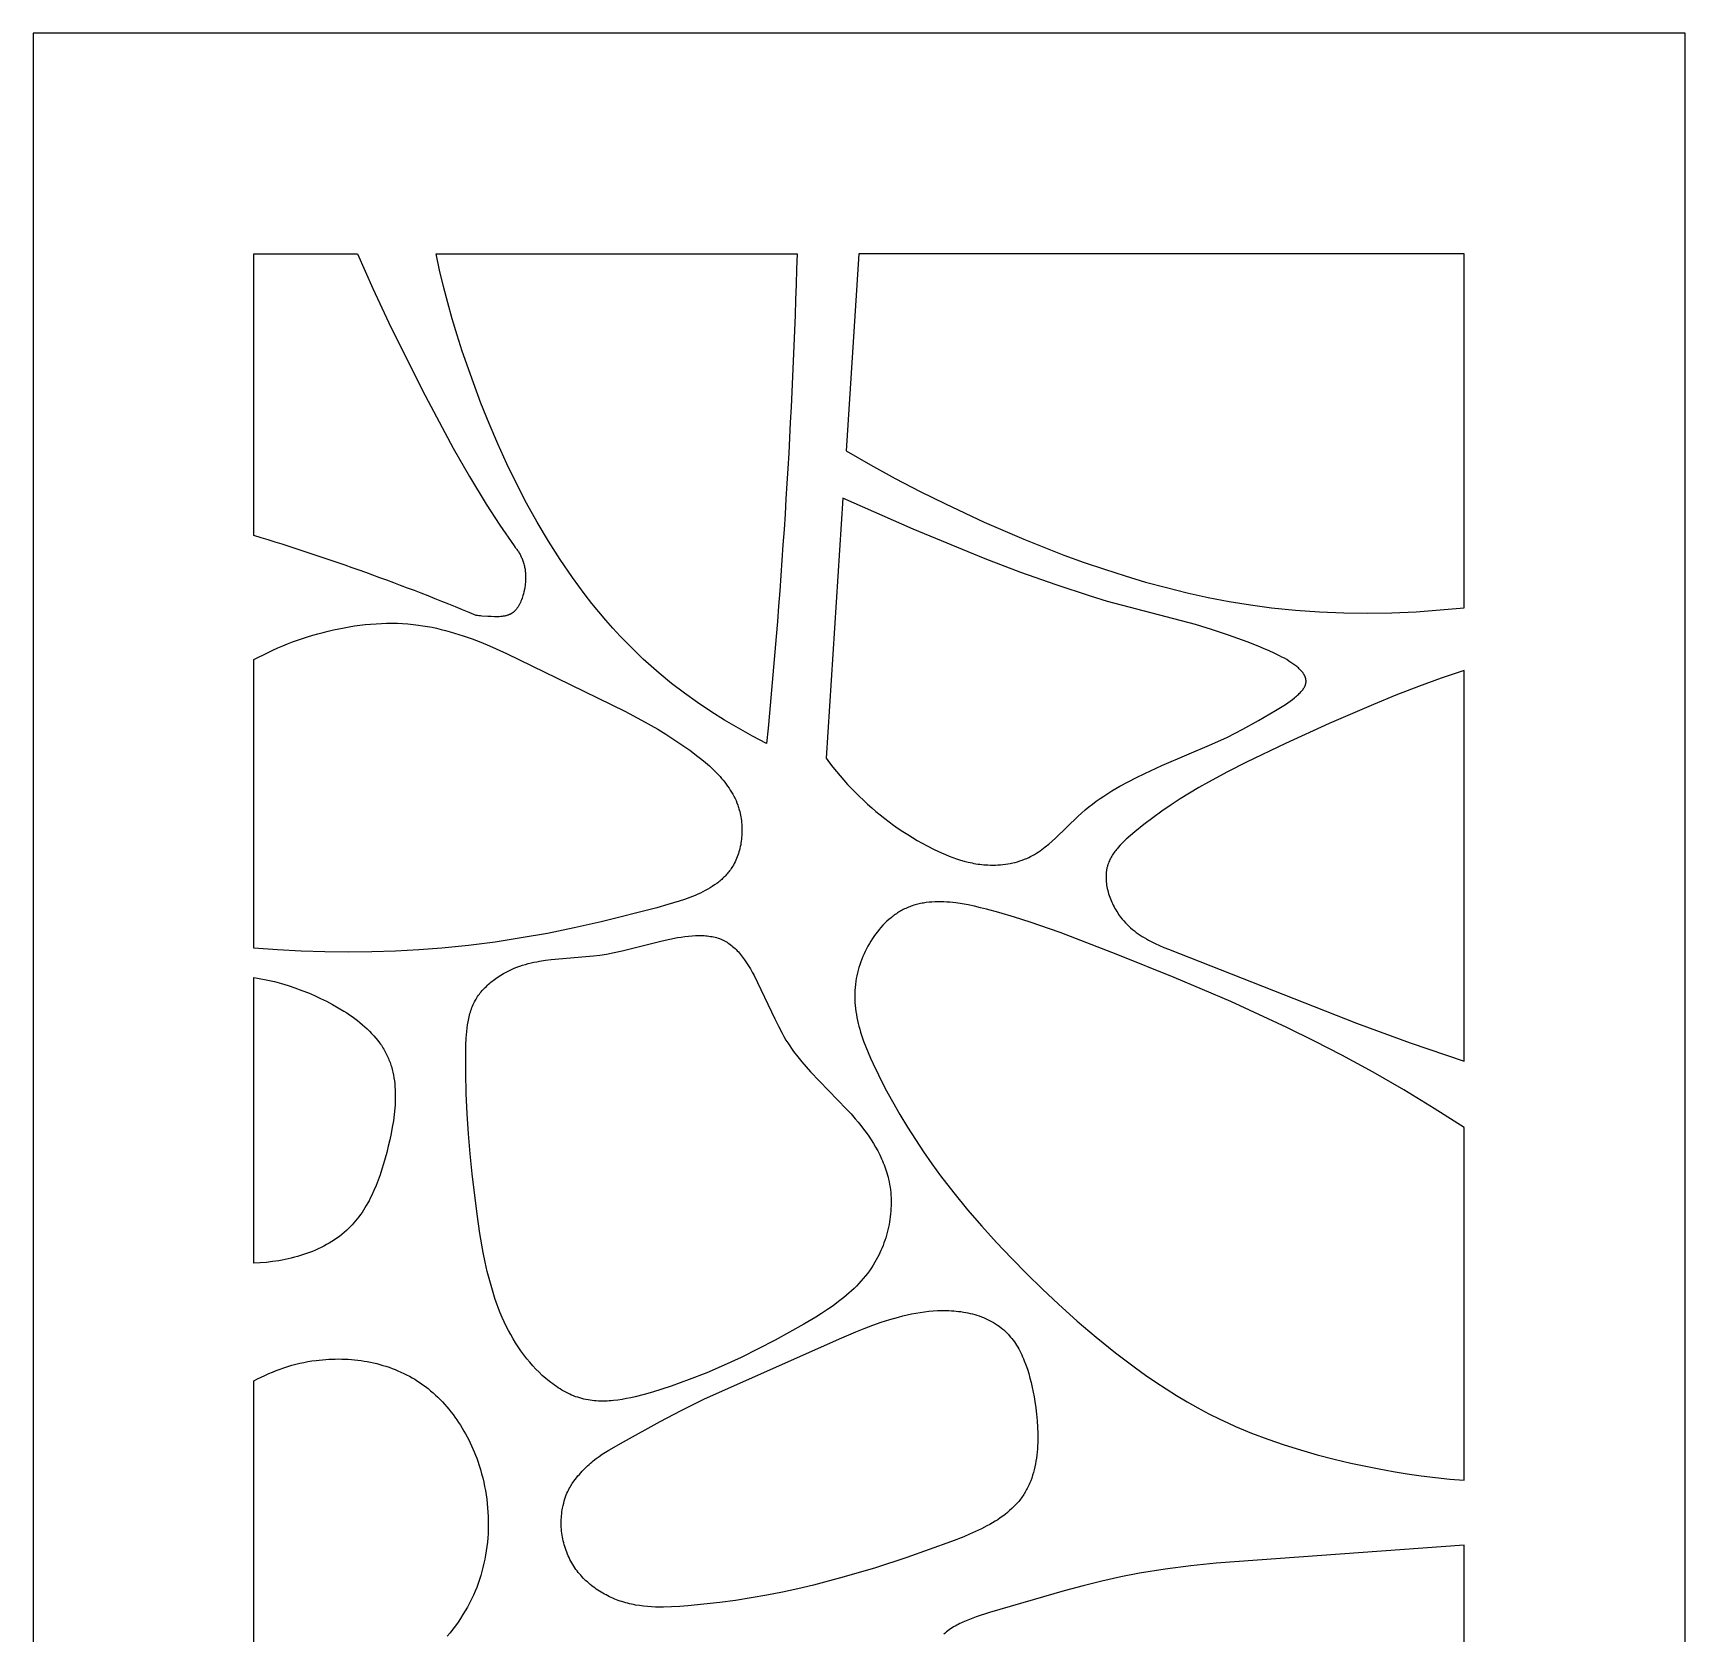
# Model space of a CAD drawing. Extents: x 56 to 206, y 54 to 339.
# Drawn here: x 56.4 to 205.9, y 193.8 to 338.8 of the extents above; entities that cross this region are included whole.
import ezdxf

# ---------------------------------------------------------------- set-up
doc = ezdxf.new("R2010")
doc.units = 0
doc.layers.get('0').update_dxf_attribs({"color": 1, "linetype": 'CONTINUOUS'})

msp = doc.modelspace()

# ---------------------------------------------------------------- linework, layer by layer
for points in [[(56.36, 53.66), (205.91, 53.66), (205.91, 338.84), (56.36, 338.84)], [(129.96, 300.99), (132.16, 299.72), (134.4, 298.51), (136.66, 297.33), (138.95, 296.2), (142.47, 294.55), (146.05, 293), (149.68, 291.56), (151.52, 290.9), (153.36, 290.27), (155.22, 289.67), (157.08, 289.12), (158.96, 288.61), (160.84, 288.15), (162.74, 287.73), (164.64, 287.37), (166.56, 287.05), (168.48, 286.79), (170.65, 286.57), (172.82, 286.41), (175.01, 286.33), (177.19, 286.3), (179.38, 286.34), (181.56, 286.43), (183.74, 286.59), (185.91, 286.79), (185.91, 318.84), (131.13, 318.84)], [(128.15, 273.16), (128.46, 272.75), (128.77, 272.35), (129.1, 271.95), (129.42, 271.56), (129.76, 271.17), (130.1, 270.79), (130.45, 270.42), (130.81, 270.06), (131.17, 269.7), (131.54, 269.35), (131.91, 269.01), (132.29, 268.67), (132.67, 268.34), (133.06, 268.02), (133.46, 267.7), (133.86, 267.4), (134.27, 267.1), (134.69, 266.8), (135.11, 266.52), (135.54, 266.24), (135.97, 265.97), (136.41, 265.71), (136.85, 265.46), (137.3, 265.22), (137.95, 264.89), (138.28, 264.73), (138.61, 264.58), (138.95, 264.44), (139.29, 264.3), (139.63, 264.17), (139.97, 264.05), (140.31, 263.94), (140.66, 263.84), (141.01, 263.75), (141.37, 263.68), (141.54, 263.64), (141.72, 263.61), (141.9, 263.58), (142.08, 263.56), (142.26, 263.54), (142.44, 263.52), (142.62, 263.51), (142.8, 263.5), (143.03, 263.49), (143.26, 263.49), (143.48, 263.49), (143.71, 263.5), (143.93, 263.51), (144.16, 263.53), (144.38, 263.56), (144.61, 263.6), (144.83, 263.63), (145.05, 263.68), (145.27, 263.73), (145.48, 263.79), (145.7, 263.86), (145.91, 263.93), (146.11, 264.01), (146.21, 264.05), (146.32, 264.09), (146.5, 264.17), (146.67, 264.26), (146.85, 264.36), (147.02, 264.45), (147.19, 264.56), (147.35, 264.66), (147.52, 264.77), (147.68, 264.89), (147.84, 265.01), (148, 265.13), (148.31, 265.38), (148.61, 265.65), (148.91, 265.92), (150.98, 267.92), (151.28, 268.2), (151.61, 268.48), (151.94, 268.75), (152.27, 269.01), (152.61, 269.26), (152.96, 269.5), (153.31, 269.74), (153.66, 269.97), (154.02, 270.2), (154.75, 270.63), (155.49, 271.03), (156.24, 271.42), (157.01, 271.79), (158.54, 272.49), (163.08, 274.43), (164.48, 275.08), (165.87, 275.78), (167.31, 276.57), (168.84, 277.48), (169.29, 277.75), (169.73, 278.04), (169.95, 278.19), (170.16, 278.33), (170.37, 278.48), (170.56, 278.63), (170.65, 278.71), (170.74, 278.79), (170.83, 278.86), (170.91, 278.94), (170.99, 279.02), (171.07, 279.09), (171.14, 279.17), (171.21, 279.25), (171.24, 279.29), (171.27, 279.32), (171.3, 279.36), (171.33, 279.4), (171.35, 279.44), (171.38, 279.48), (171.4, 279.52), (171.43, 279.56), (171.45, 279.59), (171.47, 279.63), (171.49, 279.67), (171.51, 279.71), (171.52, 279.75), (171.54, 279.79), (171.54, 279.8), (171.55, 279.82), (171.56, 279.84), (171.56, 279.86), (171.57, 279.9), (171.58, 279.93), (171.58, 279.95), (171.58, 279.97), (171.59, 279.98), (171.59, 280), (171.59, 280.02), (171.59, 280.03), (171.6, 280.05), (171.6, 280.07), (171.6, 280.09), (171.6, 280.1), (171.6, 280.12), (171.6, 280.14), (171.6, 280.17), (171.6, 280.21), (171.59, 280.24), (171.59, 280.27), (171.58, 280.31), (171.58, 280.34), (171.57, 280.38), (171.56, 280.41), (171.55, 280.44), (171.54, 280.48), (171.53, 280.51), (171.51, 280.55), (171.5, 280.58), (171.48, 280.61), (171.47, 280.65), (171.45, 280.68), (171.43, 280.71), (171.41, 280.75), (171.39, 280.78), (171.37, 280.81), (171.35, 280.85), (171.33, 280.88), (171.3, 280.91), (171.28, 280.95), (171.25, 280.98), (171.22, 281.01), (171.17, 281.08), (171.11, 281.14), (171.04, 281.21), (170.98, 281.27), (170.91, 281.34), (170.83, 281.4), (170.76, 281.46), (170.68, 281.53), (170.6, 281.59), (170.42, 281.72), (170.24, 281.84), (170.05, 281.96), (169.85, 282.09), (169.64, 282.21), (169.42, 282.32), (169.2, 282.44), (168.73, 282.67), (168.25, 282.89), (167.76, 283.11), (167.26, 283.31), (166.26, 283.71), (164.59, 284.31), (163.04, 284.83), (161.59, 285.27), (153.63, 287.37), (152.1, 287.83), (148.98, 288.85), (145.78, 289.99), (142.54, 291.23), (136.03, 293.91), (129.68, 296.71)], [(76.36, 282.09), (76.78, 282.32), (77.21, 282.54), (77.64, 282.75), (78.08, 282.95), (78.51, 283.15), (78.96, 283.34), (79.4, 283.52), (79.85, 283.69), (80.3, 283.86), (80.76, 284.01), (81.22, 284.16), (81.68, 284.31), (82.15, 284.44), (82.61, 284.56), (83.08, 284.68), (83.56, 284.79), (84.03, 284.89), (84.51, 284.98), (84.99, 285.07), (85.47, 285.14), (85.95, 285.21), (86.44, 285.26), (86.92, 285.31), (87.41, 285.34), (87.89, 285.37), (88.37, 285.38), (88.86, 285.38), (89.34, 285.38), (89.82, 285.36), (90.3, 285.32), (90.78, 285.28), (91.25, 285.22), (91.66, 285.16), (92.08, 285.09), (92.49, 285.02), (92.89, 284.93), (93.3, 284.83), (93.7, 284.73), (94.11, 284.62), (94.51, 284.5), (95.31, 284.24), (96.1, 283.96), (96.89, 283.66), (97.67, 283.34), (99.22, 282.64), (103.82, 280.4), (109.93, 277.42), (111.43, 276.62), (112.91, 275.78), (113.65, 275.33), (114.37, 274.87), (115.1, 274.38), (115.81, 273.88), (116.54, 273.33), (116.9, 273.05), (117.25, 272.76), (117.59, 272.46), (117.92, 272.15), (118.08, 271.99), (118.24, 271.83), (118.4, 271.67), (118.55, 271.51), (118.69, 271.34), (118.84, 271.17), (118.98, 271), (119.11, 270.82), (119.24, 270.64), (119.37, 270.46), (119.48, 270.28), (119.6, 270.09), (119.71, 269.9), (119.81, 269.71), (119.91, 269.52), (120, 269.32), (120.08, 269.11), (120.16, 268.91), (120.19, 268.8), (120.23, 268.7), (120.26, 268.59), (120.29, 268.49), (120.33, 268.33), (120.37, 268.17), (120.41, 268), (120.44, 267.84), (120.46, 267.68), (120.49, 267.51), (120.5, 267.34), (120.52, 267.17), (120.53, 267.01), (120.53, 266.84), (120.54, 266.67), (120.54, 266.5), (120.53, 266.33), (120.52, 266.16), (120.51, 265.99), (120.49, 265.83), (120.47, 265.66), (120.44, 265.49), (120.42, 265.33), (120.38, 265.16), (120.35, 265), (120.31, 264.84), (120.26, 264.68), (120.21, 264.52), (120.16, 264.37), (120.1, 264.22), (120.04, 264.07), (119.98, 263.92), (119.91, 263.77), (119.84, 263.63), (119.76, 263.49), (119.68, 263.36), (119.62, 263.26), (119.56, 263.16), (119.49, 263.06), (119.42, 262.96), (119.35, 262.87), (119.27, 262.78), (119.2, 262.69), (119.12, 262.6), (119.04, 262.52), (118.96, 262.43), (118.88, 262.35), (118.79, 262.27), (118.71, 262.19), (118.62, 262.11), (118.53, 262.04), (118.44, 261.96), (118.34, 261.89), (118.25, 261.82), (118.05, 261.68), (117.85, 261.54), (117.65, 261.41), (117.44, 261.29), (117.22, 261.17), (117, 261.06), (116.77, 260.95), (116.54, 260.84), (116.31, 260.74), (115.83, 260.55), (115.35, 260.37), (114.85, 260.21), (113.84, 259.9), (112.82, 259.62), (107.79, 258.34), (105.35, 257.79), (102.94, 257.3), (100.56, 256.88), (98.18, 256.51), (95.79, 256.21), (93.38, 255.97), (91.29, 255.81), (89.17, 255.69), (87.04, 255.63), (84.91, 255.6), (82.76, 255.63), (80.62, 255.69), (78.49, 255.81), (76.36, 255.97)], [(185.91, 281.11), (183.84, 280.4), (181.78, 279.65), (179.74, 278.86), (177.71, 278.04), (173.7, 276.3), (169.74, 274.49), (166.21, 272.81), (164.48, 271.93), (162.76, 271), (161.9, 270.51), (161.06, 270.01), (160.22, 269.48), (159.38, 268.93), (158.55, 268.36), (157.73, 267.77), (156.91, 267.15), (156.11, 266.5), (155.71, 266.16), (155.32, 265.82), (155.13, 265.64), (154.95, 265.46), (154.77, 265.28), (154.6, 265.09), (154.52, 264.99), (154.44, 264.9), (154.37, 264.8), (154.29, 264.7), (154.22, 264.61), (154.15, 264.51), (154.09, 264.4), (154.02, 264.3), (153.96, 264.2), (153.91, 264.09), (153.85, 263.99), (153.8, 263.88), (153.76, 263.77), (153.71, 263.66), (153.67, 263.55), (153.65, 263.49), (153.64, 263.44), (153.62, 263.37), (153.6, 263.3), (153.58, 263.22), (153.57, 263.15), (153.55, 263.08), (153.54, 263.01), (153.53, 262.94), (153.52, 262.86), (153.51, 262.79), (153.51, 262.72), (153.5, 262.64), (153.5, 262.57), (153.5, 262.49), (153.5, 262.42), (153.5, 262.27), (153.5, 262.11), (153.52, 261.96), (153.53, 261.81), (153.55, 261.65), (153.58, 261.5), (153.61, 261.35), (153.65, 261.19), (153.69, 261.04), (153.73, 260.89), (153.78, 260.74), (153.83, 260.58), (153.89, 260.43), (153.95, 260.29), (154.01, 260.14), (154.08, 259.99), (154.15, 259.85), (154.22, 259.7), (154.3, 259.56), (154.38, 259.42), (154.46, 259.29), (154.55, 259.15), (154.63, 259.02), (154.73, 258.89), (154.82, 258.77), (154.96, 258.59), (155.1, 258.42), (155.25, 258.26), (155.4, 258.1), (155.56, 257.95), (155.72, 257.8), (155.89, 257.66), (156.06, 257.52), (156.23, 257.39), (156.41, 257.26), (156.59, 257.14), (156.77, 257.02), (156.96, 256.91), (157.15, 256.8), (157.34, 256.69), (157.53, 256.59), (157.93, 256.39), (158.33, 256.2), (158.74, 256.03), (159.15, 255.86), (176.18, 249.16), (181.02, 247.4), (185.91, 245.72)], [(185.91, 239.73), (183.2, 241.45), (180.45, 243.12), (177.67, 244.73), (174.84, 246.27), (172.36, 247.55), (169.86, 248.78), (164.78, 251.12), (159.67, 253.31), (154.57, 255.37), (149.33, 257.38), (146.62, 258.32), (145.22, 258.76), (143.78, 259.18), (142.69, 259.49), (142.13, 259.62), (141.58, 259.75), (141.02, 259.87), (140.46, 259.97), (139.91, 260.05), (139.63, 260.08), (139.36, 260.11), (139.09, 260.13), (138.81, 260.15), (138.54, 260.15), (138.27, 260.15), (138.01, 260.15), (137.74, 260.13), (137.48, 260.11), (137.22, 260.08), (136.96, 260.04), (136.84, 260.02), (136.71, 260), (136.58, 259.97), (136.46, 259.94), (136.33, 259.91), (136.21, 259.87), (136.09, 259.84), (135.96, 259.8), (135.84, 259.76), (135.72, 259.71), (135.6, 259.66), (135.48, 259.61), (135.37, 259.56), (135.25, 259.51), (135.14, 259.45), (135.04, 259.4), (134.93, 259.34), (134.83, 259.28), (134.72, 259.22), (134.62, 259.15), (134.52, 259.08), (134.42, 259.01), (134.32, 258.94), (134.22, 258.87), (134.12, 258.79), (134.03, 258.72), (133.84, 258.56), (133.65, 258.39), (133.47, 258.21), (133.3, 258.03), (133.12, 257.84), (132.96, 257.65), (132.8, 257.45), (132.64, 257.24), (132.49, 257.03), (132.34, 256.82), (132.2, 256.6), (132.07, 256.37), (131.94, 256.14), (131.81, 255.91), (131.7, 255.67), (131.59, 255.44), (131.48, 255.2), (131.38, 254.95), (131.29, 254.71), (131.21, 254.46), (131.13, 254.21), (131.06, 253.96), (131, 253.71), (130.94, 253.46), (130.89, 253.21), (130.85, 252.96), (130.81, 252.68), (130.78, 252.41), (130.77, 252.13), (130.76, 251.85), (130.75, 251.58), (130.76, 251.31), (130.77, 251.03), (130.79, 250.76), (130.82, 250.49), (130.86, 250.22), (130.9, 249.95), (130.95, 249.68), (131.01, 249.41), (131.07, 249.14), (131.13, 248.88), (131.21, 248.61), (131.28, 248.35), (131.37, 248.08), (131.54, 247.55), (131.74, 247.03), (131.95, 246.51), (132.17, 246), (132.4, 245.49), (132.89, 244.48), (133.51, 243.26), (134.16, 242.07), (134.83, 240.9), (135.52, 239.75), (136.24, 238.63), (136.98, 237.52), (137.74, 236.43), (138.52, 235.35), (139.72, 233.8), (140.96, 232.27), (142.25, 230.78), (143.57, 229.31), (144.93, 227.87), (146.33, 226.45), (147.75, 225.07), (149.2, 223.71), (150.89, 222.19), (152.6, 220.72), (154.36, 219.3), (156.15, 217.94), (157.07, 217.29), (157.99, 216.65), (158.93, 216.04), (159.88, 215.44), (160.84, 214.87), (161.82, 214.32), (162.8, 213.79), (163.8, 213.3), (164.51, 212.96), (165.22, 212.64), (166.66, 212.04), (168.13, 211.49), (169.61, 210.98), (171.11, 210.51), (172.62, 210.08), (174.14, 209.68), (175.67, 209.32), (178.21, 208.79), (179.48, 208.56), (180.76, 208.36), (182.04, 208.17), (183.33, 208.01), (184.62, 207.88), (185.91, 207.77)], [(118.89, 256.66), (118.95, 256.63), (119.01, 256.59), (119.07, 256.56), (119.13, 256.53), (119.19, 256.49), (119.25, 256.45), (119.36, 256.38), (119.47, 256.3), (119.58, 256.21), (119.69, 256.12), (119.8, 256.03), (119.91, 255.93), (120.01, 255.83), (120.11, 255.72), (120.21, 255.62), (120.31, 255.5), (120.41, 255.39), (120.5, 255.27), (120.6, 255.15), (120.69, 255.03), (120.78, 254.9), (120.96, 254.63), (121.13, 254.36), (121.3, 254.08), (121.47, 253.79), (121.63, 253.49), (121.95, 252.86), (123.5, 249.55), (123.83, 248.9), (124.17, 248.26), (124.34, 247.95), (124.52, 247.64), (124.69, 247.38), (124.86, 247.11), (125.03, 246.86), (125.21, 246.61), (125.58, 246.12), (125.95, 245.65), (126.34, 245.2), (126.74, 244.76), (127.55, 243.9), (130.01, 241.39), (130.41, 240.95), (130.8, 240.5), (131.06, 240.2), (131.3, 239.9), (131.54, 239.58), (131.78, 239.27), (132.01, 238.94), (132.23, 238.61), (132.44, 238.28), (132.64, 237.94), (132.83, 237.59), (133.01, 237.24), (133.18, 236.89), (133.26, 236.71), (133.33, 236.53), (133.41, 236.34), (133.48, 236.16), (133.54, 235.97), (133.6, 235.79), (133.66, 235.6), (133.71, 235.41), (133.76, 235.22), (133.81, 235.03), (133.86, 234.79), (133.9, 234.56), (133.94, 234.32), (133.97, 234.08), (134, 233.84), (134.02, 233.6), (134.03, 233.35), (134.04, 233.11), (134.04, 232.87), (134.03, 232.62), (134.02, 232.38), (134.01, 232.13), (133.99, 231.89), (133.96, 231.64), (133.93, 231.4), (133.89, 231.16), (133.85, 230.92), (133.8, 230.68), (133.74, 230.44), (133.68, 230.2), (133.62, 229.96), (133.55, 229.73), (133.47, 229.49), (133.39, 229.26), (133.31, 229.04), (133.22, 228.81), (133.12, 228.59), (133.02, 228.37), (132.92, 228.15), (132.81, 227.93), (132.69, 227.72), (132.57, 227.51), (132.42, 227.25), (132.25, 227), (132.07, 226.75), (131.89, 226.5), (131.71, 226.27), (131.51, 226.03), (131.31, 225.8), (131.11, 225.58), (130.9, 225.36), (130.68, 225.15), (130.46, 224.94), (130.23, 224.73), (130, 224.53), (129.77, 224.33), (129.28, 223.95), (128.78, 223.58), (128.27, 223.22), (127.75, 222.88), (127.22, 222.55), (126.15, 221.9), (123.53, 220.45), (122, 219.66), (120.47, 218.9), (118.92, 218.18), (117.36, 217.51), (115.76, 216.88), (114.13, 216.29), (113.29, 216.02), (112.45, 215.76), (111.67, 215.54), (110.88, 215.33), (110.49, 215.24), (110.09, 215.16), (109.7, 215.09), (109.3, 215.03), (108.91, 214.98), (108.71, 214.96), (108.52, 214.95), (108.32, 214.94), (108.13, 214.93), (107.93, 214.93), (107.74, 214.93), (107.55, 214.94), (107.35, 214.95), (107.16, 214.96), (106.97, 214.98), (106.78, 215.01), (106.6, 215.04), (106.41, 215.07), (106.22, 215.12), (106.03, 215.16), (105.85, 215.22), (105.67, 215.28), (105.48, 215.34), (105.3, 215.41), (105.12, 215.49), (104.94, 215.57), (104.76, 215.65), (104.59, 215.74), (104.41, 215.83), (104.24, 215.93), (104.07, 216.04), (103.9, 216.14), (103.74, 216.25), (103.57, 216.37), (103.41, 216.49), (103.24, 216.61), (103.08, 216.73), (102.93, 216.86), (102.77, 216.99), (102.46, 217.27), (102.17, 217.55), (101.88, 217.84), (101.6, 218.14), (101.33, 218.45), (101.07, 218.77), (100.8, 219.12), (100.53, 219.48), (100.28, 219.84), (100.05, 220.21), (99.82, 220.58), (99.6, 220.96), (99.39, 221.34), (99.2, 221.73), (99.01, 222.13), (98.83, 222.52), (98.66, 222.92), (98.5, 223.33), (98.35, 223.74), (98.2, 224.15), (98.07, 224.56), (97.94, 224.98), (97.7, 225.82), (97.48, 226.67), (97.29, 227.53), (97.12, 228.39), (96.82, 230.13), (96.56, 231.86), (96.1, 235.51), (95.92, 237.33), (95.77, 239.15), (95.65, 240.97), (95.58, 242.81), (95.54, 244.68), (95.54, 246.57), (95.55, 247.18), (95.58, 247.8), (95.6, 248.1), (95.62, 248.41), (95.65, 248.71), (95.69, 249.01), (95.74, 249.3), (95.77, 249.45), (95.8, 249.6), (95.83, 249.74), (95.87, 249.88), (95.9, 250.03), (95.95, 250.17), (95.99, 250.31), (96.04, 250.44), (96.09, 250.58), (96.14, 250.71), (96.2, 250.85), (96.26, 250.98), (96.33, 251.11), (96.4, 251.24), (96.47, 251.35), (96.54, 251.46), (96.61, 251.58), (96.69, 251.69), (96.77, 251.79), (96.85, 251.9), (96.93, 252.01), (97.02, 252.11), (97.11, 252.21), (97.2, 252.31), (97.3, 252.41), (97.4, 252.5), (97.49, 252.6), (97.6, 252.69), (97.7, 252.78), (97.81, 252.87), (97.91, 252.96), (98.02, 253.04), (98.13, 253.13), (98.24, 253.21), (98.47, 253.37), (98.71, 253.51), (98.94, 253.66), (99.18, 253.79), (99.43, 253.91), (99.67, 254.03), (99.92, 254.14), (100.17, 254.24), (100.42, 254.33), (100.68, 254.41), (100.93, 254.49), (101.19, 254.56), (101.44, 254.62), (101.7, 254.68), (101.96, 254.73), (102.22, 254.78), (102.74, 254.86), (103.27, 254.93), (107.11, 255.26), (107.68, 255.34), (108.26, 255.42), (108.98, 255.56), (109.7, 255.71), (113.32, 256.62), (114.02, 256.77), (114.7, 256.91), (115.04, 256.97), (115.37, 257.01), (115.7, 257.05), (116.03, 257.08), (116.34, 257.1), (116.5, 257.11), (116.65, 257.11), (116.81, 257.11), (116.96, 257.11), (117.11, 257.1), (117.26, 257.09), (117.4, 257.07), (117.55, 257.06), (117.69, 257.03), (117.83, 257.01), (117.97, 256.98), (118.11, 256.95), (118.24, 256.91), (118.38, 256.87), (118.51, 256.82), (118.57, 256.8), (118.64, 256.77), (118.7, 256.75), (118.76, 256.72), (118.83, 256.69)], [(76.36, 253.29), (76.67, 253.25), (76.99, 253.19), (77.3, 253.13), (77.61, 253.07), (78.23, 252.93), (78.85, 252.76), (79.46, 252.57), (80.07, 252.37), (80.68, 252.14), (81.29, 251.9), (81.84, 251.66), (82.38, 251.41), (82.92, 251.15), (83.46, 250.87), (83.99, 250.57), (84.5, 250.26), (84.76, 250.09), (85, 249.93), (85.25, 249.76), (85.49, 249.58), (85.72, 249.4), (85.95, 249.22), (86.18, 249.03), (86.4, 248.84), (86.61, 248.65), (86.81, 248.45), (87.01, 248.24), (87.2, 248.03), (87.39, 247.82), (87.56, 247.6), (87.73, 247.38), (87.81, 247.27), (87.89, 247.16), (87.96, 247.04), (88.04, 246.93), (88.11, 246.81), (88.18, 246.69), (88.24, 246.57), (88.31, 246.45), (88.37, 246.33), (88.43, 246.21), (88.48, 246.09), (88.53, 245.97), (88.58, 245.85), (88.63, 245.73), (88.68, 245.61), (88.72, 245.48), (88.76, 245.36), (88.8, 245.23), (88.87, 244.98), (88.93, 244.73), (88.98, 244.47), (89.03, 244.21), (89.07, 243.94), (89.1, 243.67), (89.12, 243.4), (89.14, 243.13), (89.15, 242.86), (89.15, 242.58), (89.15, 242.3), (89.14, 242.02), (89.13, 241.74), (89.11, 241.46), (89.05, 240.89), (88.98, 240.32), (88.88, 239.75), (88.77, 239.17), (88.65, 238.6), (88.52, 238.03), (88.38, 237.46), (88.09, 236.44), (87.94, 235.93), (87.77, 235.44), (87.6, 234.95), (87.41, 234.47), (87.21, 234), (87, 233.54), (86.89, 233.32), (86.78, 233.09), (86.66, 232.88), (86.53, 232.66), (86.41, 232.45), (86.28, 232.24), (86.14, 232.03), (86.01, 231.83), (85.86, 231.64), (85.71, 231.44), (85.56, 231.25), (85.4, 231.07), (85.24, 230.89), (85.08, 230.71), (84.9, 230.54), (84.73, 230.38), (84.52, 230.2), (84.31, 230.02), (84.1, 229.86), (83.87, 229.69), (83.65, 229.54), (83.41, 229.39), (83.17, 229.24), (82.93, 229.11), (82.68, 228.97), (82.43, 228.85), (82.18, 228.73), (81.92, 228.61), (81.65, 228.5), (81.39, 228.4), (81.12, 228.3), (80.85, 228.21), (80.57, 228.12), (80.3, 228.04), (80.02, 227.96), (79.74, 227.89), (79.46, 227.82), (79.18, 227.76), (78.9, 227.7), (78.61, 227.65), (78.04, 227.57), (77.48, 227.5), (76.92, 227.45), (76.36, 227.42)], [(117.08, 215.1), (129.36, 220.57), (130.85, 221.21), (131.61, 221.52), (132.38, 221.81), (133.15, 222.08), (133.93, 222.33), (134.71, 222.55), (135.1, 222.65), (135.5, 222.74), (135.89, 222.83), (136.28, 222.9), (136.67, 222.97), (137.06, 223.02), (137.45, 223.07), (137.84, 223.1), (138.23, 223.13), (138.62, 223.14), (138.84, 223.14), (139.06, 223.14), (139.28, 223.13), (139.5, 223.12), (139.72, 223.11), (139.93, 223.09), (140.15, 223.06), (140.36, 223.04), (140.58, 223), (140.79, 222.97), (141, 222.93), (141.2, 222.88), (141.41, 222.83), (141.61, 222.77), (141.81, 222.71), (142.01, 222.65), (142.21, 222.58), (142.4, 222.5), (142.59, 222.42), (142.78, 222.34), (142.96, 222.24), (143.14, 222.15), (143.32, 222.05), (143.5, 221.94), (143.67, 221.83), (143.83, 221.71), (144, 221.58), (144.15, 221.46), (144.23, 221.39), (144.31, 221.32), (144.38, 221.25), (144.46, 221.18), (144.53, 221.11), (144.6, 221.03), (144.67, 220.96), (144.74, 220.88), (144.86, 220.74), (144.98, 220.6), (145.09, 220.45), (145.2, 220.3), (145.3, 220.15), (145.4, 219.99), (145.5, 219.83), (145.59, 219.66), (145.68, 219.49), (145.77, 219.32), (145.86, 219.14), (145.94, 218.96), (146.02, 218.78), (146.1, 218.6), (146.24, 218.22), (146.38, 217.83), (146.5, 217.43), (146.61, 217.02), (146.72, 216.61), (146.81, 216.18), (146.9, 215.76), (146.98, 215.32), (147.05, 214.89), (147.13, 214.32), (147.2, 213.74), (147.25, 213.16), (147.29, 212.59), (147.31, 212.01), (147.31, 211.44), (147.31, 211.16), (147.29, 210.88), (147.28, 210.6), (147.25, 210.33), (147.22, 210.05), (147.19, 209.78), (147.15, 209.51), (147.1, 209.25), (147.05, 208.98), (146.99, 208.72), (146.92, 208.47), (146.85, 208.22), (146.77, 207.97), (146.68, 207.73), (146.58, 207.49), (146.53, 207.38), (146.48, 207.26), (146.42, 207.14), (146.37, 207.03), (146.31, 206.92), (146.25, 206.81), (146.19, 206.7), (146.12, 206.59), (146.06, 206.49), (145.99, 206.38), (145.91, 206.27), (145.84, 206.17), (145.76, 206.06), (145.68, 205.96), (145.6, 205.86), (145.51, 205.76), (145.43, 205.66), (145.34, 205.57), (145.25, 205.47), (145.16, 205.38), (144.97, 205.2), (144.77, 205.02), (144.57, 204.85), (144.36, 204.68), (144.14, 204.52), (143.92, 204.36), (143.69, 204.2), (143.45, 204.06), (143.21, 203.91), (142.97, 203.77), (142.72, 203.63), (142.21, 203.37), (141.69, 203.12), (141.15, 202.88), (140.61, 202.65), (139.5, 202.21), (135.47, 200.78), (132.62, 199.85), (129.8, 199.02), (127, 198.28), (125.6, 197.95), (124.2, 197.64), (122.79, 197.37), (121.38, 197.12), (119.96, 196.89), (118.53, 196.7), (117.09, 196.54), (115.64, 196.4), (114.91, 196.35), (114.17, 196.31), (113.44, 196.29), (113.07, 196.28), (112.71, 196.29), (112.34, 196.31), (111.98, 196.33), (111.62, 196.37), (111.26, 196.42), (110.9, 196.47), (110.72, 196.51), (110.54, 196.55), (110.36, 196.59), (110.18, 196.63), (110.01, 196.68), (109.83, 196.73), (109.67, 196.78), (109.5, 196.83), (109.34, 196.89), (109.18, 196.95), (109.02, 197.01), (108.86, 197.08), (108.7, 197.15), (108.55, 197.22), (108.39, 197.3), (108.24, 197.38), (108.09, 197.46), (107.94, 197.55), (107.79, 197.64), (107.64, 197.73), (107.49, 197.82), (107.35, 197.92), (107.21, 198.02), (107.07, 198.12), (106.94, 198.22), (106.8, 198.33), (106.67, 198.44), (106.54, 198.56), (106.41, 198.67), (106.29, 198.79), (106.17, 198.91), (106.05, 199.04), (105.94, 199.16), (105.82, 199.29), (105.72, 199.43), (105.61, 199.56), (105.51, 199.7), (105.41, 199.84), (105.31, 199.99), (105.22, 200.14), (105.13, 200.29), (105.04, 200.45), (104.96, 200.6), (104.88, 200.76), (104.81, 200.93), (104.74, 201.09), (104.67, 201.26), (104.61, 201.42), (104.55, 201.59), (104.49, 201.76), (104.45, 201.93), (104.4, 202.1), (104.36, 202.28), (104.32, 202.45), (104.29, 202.63), (104.26, 202.8), (104.23, 202.98), (104.21, 203.15), (104.2, 203.33), (104.18, 203.51), (104.18, 203.68), (104.17, 203.86), (104.17, 204.04), (104.18, 204.21), (104.19, 204.39), (104.2, 204.56), (104.22, 204.74), (104.24, 204.91), (104.27, 205.08), (104.3, 205.25), (104.35, 205.49), (104.4, 205.7), (104.45, 205.91), (104.51, 206.1), (104.57, 206.27), (104.63, 206.44), (104.69, 206.6), (104.76, 206.75), (104.83, 206.88), (104.9, 207.01), (104.97, 207.14), (105.04, 207.26), (105.11, 207.37), (105.18, 207.48), (105.33, 207.68), (105.57, 208), (105.69, 208.16), (105.82, 208.3), (105.94, 208.44), (106.06, 208.58), (106.19, 208.71), (106.31, 208.84), (106.44, 208.97), (106.56, 209.09), (106.69, 209.2), (106.82, 209.31), (106.95, 209.42), (107.08, 209.53), (107.34, 209.74), (107.61, 209.93), (107.89, 210.13), (108.18, 210.31), (108.48, 210.5), (109.81, 211.26), (113.12, 213.09), (115.04, 214.09)]]:
    msp.add_lwpolyline(points, close=True)
for points in [[(85.74, 318.84), (87.13, 315.7), (88.58, 312.59), (91.63, 306.45), (94.4, 301.24), (95.86, 298.69), (97.39, 296.18), (98.63, 294.27), (99.91, 292.4), (100.02, 292.26), (100.12, 292.13), (100.17, 292.05), (100.22, 291.98), (100.27, 291.91), (100.31, 291.84), (100.36, 291.76), (100.4, 291.69), (100.45, 291.61), (100.49, 291.54), (100.52, 291.46), (100.56, 291.38), (100.6, 291.3), (100.63, 291.22), (100.67, 291.13), (100.7, 291.04), (100.74, 290.95), (100.77, 290.85), (100.79, 290.76), (100.82, 290.66), (100.84, 290.57), (100.86, 290.47), (100.88, 290.37), (100.9, 290.27), (100.91, 290.18), (100.92, 290.08), (100.94, 289.98), (100.94, 289.88), (100.95, 289.78), (100.95, 289.68), (100.95, 289.58), (100.95, 289.48), (100.95, 289.37), (100.95, 289.27), (100.94, 289.17), (100.93, 289.07), (100.92, 288.96), (100.91, 288.86), (100.9, 288.76), (100.88, 288.66), (100.84, 288.45), (100.8, 288.24), (100.75, 288.04), (100.71, 287.91), (100.67, 287.78), (100.63, 287.65), (100.58, 287.52), (100.53, 287.4), (100.48, 287.27), (100.46, 287.21), (100.43, 287.15), (100.4, 287.1), (100.37, 287.04), (100.34, 286.98), (100.3, 286.93), (100.27, 286.87), (100.23, 286.82), (100.2, 286.77), (100.16, 286.72), (100.12, 286.67), (100.09, 286.62), (100.05, 286.58), (100, 286.53), (99.96, 286.49), (99.94, 286.47), (99.92, 286.45), (99.9, 286.43), (99.87, 286.41), (99.85, 286.39), (99.83, 286.37), (99.8, 286.35), (99.78, 286.34), (99.75, 286.32), (99.73, 286.3), (99.7, 286.29), (99.68, 286.27), (99.65, 286.25), (99.62, 286.24), (99.59, 286.22), (99.56, 286.21), (99.53, 286.19), (99.5, 286.18), (99.47, 286.17), (99.44, 286.15), (99.41, 286.14), (99.38, 286.13), (99.31, 286.11), (99.25, 286.09), (99.18, 286.07), (99.12, 286.06), (99.05, 286.04), (98.98, 286.03), (98.91, 286.02), (98.84, 286.01), (98.77, 286), (98.7, 285.99), (98.56, 285.98), (98.41, 285.98), (98.26, 285.98), (98.12, 285.98), (97.82, 285.99), (97.54, 286), (96.99, 286.04), (96.86, 286.05), (96.73, 286.07), (96.6, 286.08), (96.46, 286.1, 0.02525), (76.36, 293.33), (76.36, 318.84)], [(125.52, 318.84, -0.016971), (122.77, 274.49), (121.49, 275.16), (120.21, 275.87), (118.96, 276.61), (117.72, 277.39), (116.51, 278.2), (115.33, 279.04), (114.17, 279.93), (113.05, 280.85), (112.31, 281.49), (111.59, 282.14), (110.89, 282.82), (110.19, 283.51), (109.52, 284.21), (108.86, 284.93), (108.21, 285.66), (107.58, 286.41), (106.96, 287.17), (106.35, 287.95), (105.76, 288.73), (105.19, 289.53), (104.07, 291.16), (103.01, 292.83), (102, 294.53), (101.03, 296.27), (100.12, 298.04), (99.25, 299.83), (98.43, 301.64), (97.65, 303.47), (96.91, 305.31), (96.22, 307.16), (95.21, 310.04), (94.75, 311.49), (94.31, 312.95), (93.9, 314.41), (93.52, 315.88), (93.17, 317.36), (92.85, 318.84)]]:
    msp.add_lwpolyline(points, format="xyb", close=True)
for points in [[(76.36, 185.17), (76.36, 216.77), (76.69, 216.95), (77.02, 217.12), (77.35, 217.27), (77.69, 217.43), (78.03, 217.57), (78.37, 217.71), (78.72, 217.84), (79.07, 217.96), (79.43, 218.07), (79.78, 218.18), (80.14, 218.28), (80.5, 218.36), (80.87, 218.44), (81.24, 218.51), (81.61, 218.58), (81.98, 218.63), (82.27, 218.66), (82.56, 218.69), (82.85, 218.72), (83.14, 218.74), (83.43, 218.75), (83.72, 218.75), (84.01, 218.76), (84.3, 218.75), (84.6, 218.74), (84.89, 218.73), (85.18, 218.7), (85.47, 218.68), (85.76, 218.65), (86.05, 218.61), (86.34, 218.56), (86.62, 218.51), (86.91, 218.46), (87.19, 218.39), (87.48, 218.33), (87.76, 218.25), (88.04, 218.17), (88.31, 218.09), (88.59, 218), (88.86, 217.9), (89.13, 217.8), (89.39, 217.69), (89.66, 217.57), (89.92, 217.45), (90.18, 217.33), (90.43, 217.19), (90.68, 217.05), (90.92, 216.91), (91.17, 216.75), (91.42, 216.59), (91.66, 216.42), (91.89, 216.25), (92.12, 216.07), (92.35, 215.88), (92.57, 215.69), (92.79, 215.49), (93.01, 215.29), (93.22, 215.08), (93.42, 214.87), (93.62, 214.65), (93.82, 214.43), (94.01, 214.2), (94.19, 213.97), (94.38, 213.73), (94.55, 213.49), (94.73, 213.25), (94.89, 213), (95.06, 212.75), (95.21, 212.49), (95.37, 212.23), (95.52, 211.97), (95.66, 211.7), (95.8, 211.44), (95.93, 211.17), (96.06, 210.89), (96.18, 210.61), (96.3, 210.34), (96.41, 210.05), (96.52, 209.77), (96.62, 209.49), (96.75, 209.11), (96.86, 208.74), (96.97, 208.36), (97.07, 207.98), (97.16, 207.6), (97.24, 207.21), (97.31, 206.83), (97.38, 206.44), (97.43, 206.05), (97.48, 205.66), (97.51, 205.27), (97.54, 204.88), (97.56, 204.49), (97.57, 204.1), (97.57, 203.71), (97.56, 203.32), (97.55, 202.93), (97.52, 202.54), (97.49, 202.15), (97.44, 201.77), (97.39, 201.39), (97.33, 201), (97.26, 200.63), (97.18, 200.25), (97.09, 199.88), (97, 199.51), (96.89, 199.14), (96.77, 198.77), (96.65, 198.41), (96.52, 198.06), (96.38, 197.71), (96.23, 197.36), (96.06, 197), (95.88, 196.64), (95.69, 196.29), (95.49, 195.94), (95.28, 195.6), (95.06, 195.26), (94.84, 194.93), (94.6, 194.6), (94.36, 194.28), (94.11, 193.96), (93.85, 193.65)], [(185.91, 169.91), (185.91, 201.88), (163.48, 200.26), (161.16, 200.02), (158.84, 199.72), (156.54, 199.35), (154.83, 199.01), (153.12, 198.63), (151.42, 198.22), (149.72, 197.77), (142.95, 195.78), (141.73, 195.39), (141.43, 195.28), (141.13, 195.17), (140.83, 195.05), (140.54, 194.93), (140.4, 194.86), (140.26, 194.79), (140.12, 194.72), (139.98, 194.64), (139.84, 194.56), (139.7, 194.48), (139.57, 194.4), (139.43, 194.31), (139.3, 194.22), (139.17, 194.12), (139.04, 194.03), (138.92, 193.92), (138.8, 193.82)]]:
    msp.add_lwpolyline(points)

doc.saveas('drawing.dxf')
